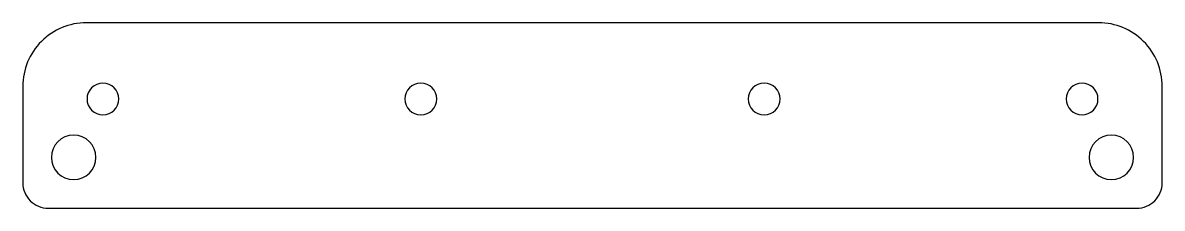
# Model space of a CAD drawing. Header units: millimetres. Extents: x -2 to 87.6, y 0 to 14.6.
import ezdxf

# ---------------------------------------------------------------- set-up
doc = ezdxf.new("R2010")
doc.units = ezdxf.units.MM

msp = doc.modelspace()

# ---------------------------------------------------------------- linework, layer by layer
at = {"layer": 'INTERIOR_PROFILES', "extrusion": (0, 0, -1)}
for centre, radius in [((-4.3, 8.6), 1.25), ((-29.3, 8.6), 1.25), ((-56.3, 8.6), 1.25), ((-81.3, 8.6), 1.25), ((-2, 4), 1.75), ((-83.6, 4), 1.75)]:
    msp.add_circle(centre, radius, dxfattribs=at)
at = {"layer": 'OUTER_PROFILES'}
msp.add_lwpolyline([(3, 14.6, 0.414214), (-2, 9.6), (-2, 2, 0.414214), (0, 0), (85.6, 0, 0.414214), (87.6, 2), (87.6, 9.6, 0.414214), (82.6, 14.6)], format="xyb", close=True, dxfattribs=at)

doc.saveas('drawing.dxf')
